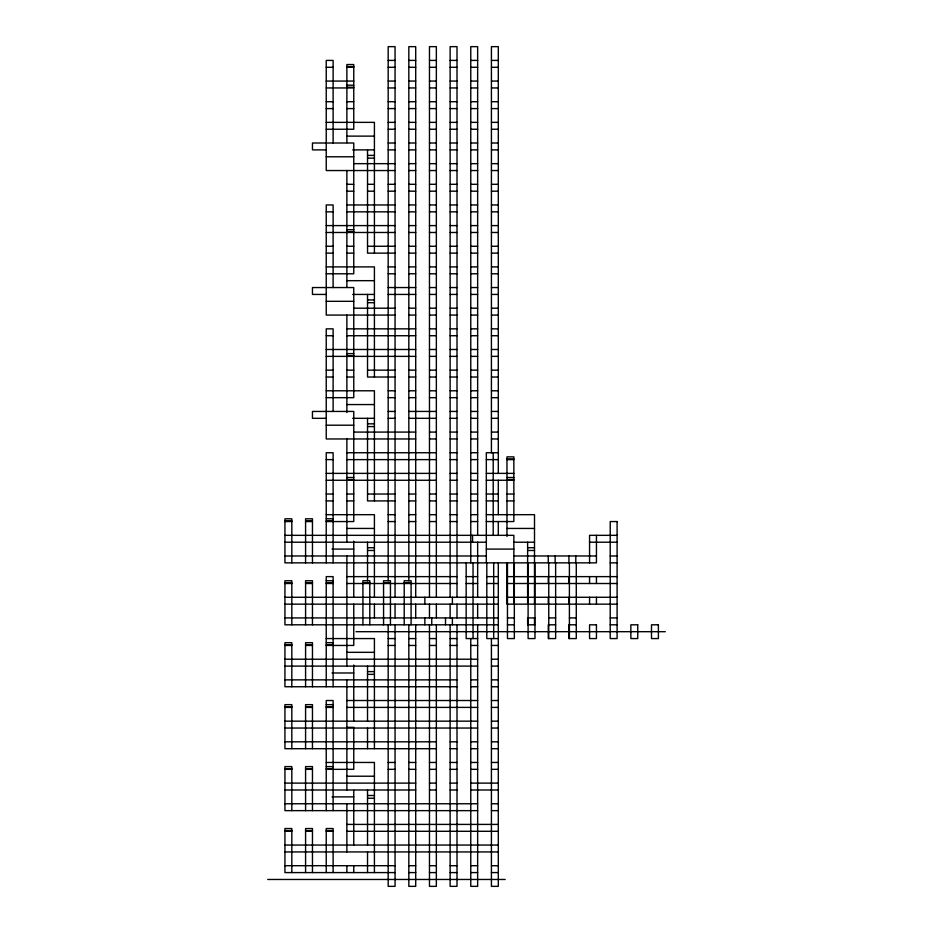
<?xml version="1.0" encoding="UTF-8"?>
<svg xmlns="http://www.w3.org/2000/svg" width="933" height="933" viewBox="0 0 933 933"><rect width="100%" height="100%" fill="white"/><g stroke="black" fill="none" stroke-linecap="round" stroke-linejoin="round"><path stroke-width="1.4" d="M388.175 60.412L395.056 60.412M408.829 60.412L415.71 60.412M429.472 60.412L436.352 60.412M450.126 60.412L457.007 60.412M470.768 60.412L477.649 60.412M491.423 60.412L498.304 60.412M346.878 66.605L353.759 66.605M326.235 67.293L333.116 67.293M346.878 67.293L353.759 67.293M388.175 67.293L395.056 67.293M408.829 67.293L415.71 67.293M429.472 67.293L436.352 67.293M450.126 67.293L457.007 67.293M470.768 67.293L477.649 67.293M491.423 67.293L498.304 67.293M326.235 81.066L353.759 81.066M388.175 81.066L395.056 81.066M408.829 81.066L415.71 81.066M429.472 81.066L436.352 81.066M450.126 81.066L457.007 81.066M470.768 81.066L477.649 81.066M491.423 81.066L498.304 81.066M346.878 85.195L353.759 85.195M346.878 87.259L353.759 87.259M326.235 87.947L353.759 87.947M388.175 87.947L395.056 87.947M408.829 87.947L415.71 87.947M429.472 87.947L436.352 87.947M450.126 87.947L457.007 87.947M470.768 87.947L477.649 87.947M491.423 87.947L498.304 87.947M326.235 101.709L333.116 101.709M346.878 101.709L353.759 101.709M388.175 101.709L395.056 101.709M408.829 101.709L415.71 101.709M429.472 101.709L436.352 101.709M450.126 101.709L457.007 101.709M470.768 101.709L477.649 101.709M491.423 101.709L498.304 101.709M326.235 108.59L333.116 108.59M346.878 108.59L353.759 108.59M388.175 108.59L395.056 108.59M408.829 108.59L415.71 108.59M429.472 108.59L436.352 108.59M450.126 108.59L457.007 108.59M470.768 108.59L477.649 108.59M491.423 108.59L498.304 108.59M326.235 122.363L374.413 122.363L374.413 253.135M388.175 122.363L395.056 122.363M408.829 122.363L415.71 122.363M429.472 122.363L436.352 122.363M450.126 122.363L457.007 122.363M470.768 122.363L477.649 122.363M491.423 122.363L498.304 122.363M326.235 129.244L353.759 129.244L353.759 64.54L346.878 64.54L346.878 142.644M388.175 129.244L395.056 129.244M408.829 129.244L415.71 129.244M429.472 129.244L436.352 129.244M450.126 129.244L457.007 129.244M470.768 129.244L477.649 129.244M491.423 129.244L498.304 129.244M346.878 136.125L374.413 136.125M388.175 143.006L395.056 143.006M408.829 143.006L415.71 143.006M429.472 143.006L436.352 143.006M450.126 143.006L457.007 143.006M470.768 143.006L477.649 143.006M491.423 143.006L498.304 143.006M326.235 149.886L312.462 149.886L312.462 143.006L353.759 143.006L353.759 273.777L326.235 273.777M352.674 149.886L374.413 149.886M388.175 149.886L395.056 149.886M408.829 149.886L415.71 149.886M429.472 149.886L436.352 149.886M450.126 149.886L457.007 149.886M470.768 149.886L477.649 149.886M491.423 149.886L498.304 149.886M367.532 155.403L374.413 155.403M326.235 156.779L353.759 156.779M367.532 158.155L374.413 158.155M353.759 163.66L395.056 163.66M408.829 163.66L415.71 163.66M429.472 163.66L436.352 163.66M450.126 163.66L457.007 163.66M470.768 163.66L477.649 163.66M491.423 163.66L498.304 163.66M395.056 170.541L326.235 170.541L326.235 60.412L333.116 60.412L333.116 143.006M408.829 170.541L415.71 170.541M429.472 170.541L436.352 170.541M450.126 170.541L457.007 170.541M470.768 170.541L477.649 170.541M491.423 170.541L498.304 170.541M346.878 184.302L353.759 184.302M367.532 184.302L374.413 184.302M388.175 184.302L395.056 184.302M408.829 184.302L415.71 184.302M429.472 184.302L436.352 184.302M450.126 184.302L457.007 184.302M470.768 184.302L477.649 184.302M491.423 184.302L498.304 184.302M346.878 191.183L353.759 191.183M367.532 191.183L374.413 191.183M388.175 191.183L395.056 191.183M408.829 191.183L415.71 191.183M429.472 191.183L436.352 191.183M450.126 191.183L457.007 191.183M470.768 191.183L477.649 191.183M491.423 191.183L498.304 191.183M346.878 204.957L395.056 204.957M408.829 204.957L415.71 204.957M429.472 204.957L436.352 204.957M450.126 204.957L457.007 204.957M470.768 204.957L477.649 204.957M491.423 204.957L498.304 204.957M326.235 211.838L333.116 211.838M346.878 211.838L395.056 211.838M408.829 211.838L415.71 211.838M429.472 211.838L436.352 211.838M450.126 211.838L457.007 211.838M470.768 211.838L477.649 211.838M491.423 211.838L498.304 211.838M326.235 225.599L395.056 225.599M408.829 225.599L415.71 225.599M429.472 225.599L436.352 225.599M450.126 225.599L457.007 225.599M470.768 225.599L477.649 225.599M491.423 225.599L498.304 225.599M346.878 229.728L353.759 229.728M346.878 231.792L353.759 231.792M326.235 232.48L395.056 232.48M408.829 232.48L415.71 232.48M429.472 232.48L436.352 232.48M450.126 232.48L457.007 232.48M470.768 232.48L477.649 232.48M491.423 232.48L498.304 232.48M326.235 246.254L333.116 246.254M346.878 246.254L353.759 246.254M367.532 246.254L395.056 246.254M408.829 246.254L415.71 246.254M429.472 246.254L436.352 246.254M450.126 246.254L457.007 246.254M470.768 246.254L477.649 246.254M491.423 246.254L498.304 246.254M326.235 253.135L333.116 253.135M346.878 253.135L353.759 253.135M395.056 253.135L367.532 253.135L367.532 149.886M408.829 253.135L415.71 253.135M429.472 253.135L436.352 253.135M450.126 253.135L457.007 253.135M470.768 253.135L477.649 253.135M491.423 253.135L498.304 253.135M326.235 266.896L374.413 266.896L374.413 377.025M388.175 266.896L395.056 266.896M408.829 266.896L415.71 266.896M429.472 266.896L436.352 266.896M450.126 266.896L457.007 266.896M470.768 266.896L477.649 266.896M491.423 266.896L498.304 266.896M388.175 273.777L395.056 273.777M408.829 273.777L415.71 273.777M429.472 273.777L436.352 273.777M450.126 273.777L457.007 273.777M470.768 273.777L477.649 273.777M491.423 273.777L498.304 273.777M346.878 280.67L374.413 280.67M388.175 287.551L415.71 287.551M429.472 287.551L436.352 287.551M450.126 287.551L457.007 287.551M470.768 287.551L477.649 287.551M491.423 287.551L498.304 287.551M326.235 294.431L312.462 294.431L312.462 287.551L353.759 287.551L353.759 397.668L326.235 397.668M352.674 294.431L374.413 294.431M388.175 294.431L415.71 294.431M429.472 294.431L436.352 294.431M450.126 294.431L457.007 294.431M470.768 294.431L477.649 294.431M491.423 294.431L498.304 294.431M367.532 299.936L374.413 299.936M326.235 301.312L353.759 301.312M367.532 302.689L374.413 302.689M353.759 308.193L395.056 308.193M408.829 308.193L415.71 308.193M429.472 308.193L436.352 308.193M450.126 308.193L457.007 308.193M470.768 308.193L477.649 308.193M491.423 308.193L498.304 308.193M395.056 315.074L326.235 315.074L326.235 204.957L333.116 204.957L333.116 287.551M408.829 315.074L415.71 315.074M429.472 315.074L436.352 315.074M450.126 315.074L457.007 315.074M470.768 315.074L477.649 315.074M491.423 315.074L498.304 315.074M346.878 328.848L415.71 328.848M429.472 328.848L436.352 328.848M450.126 328.848L457.007 328.848M470.768 328.848L477.649 328.848M491.423 328.848L498.304 328.848M326.235 335.728L333.116 335.728M346.878 335.728L415.71 335.728M429.472 335.728L436.352 335.728M450.126 335.728L457.007 335.728M470.768 335.728L477.649 335.728M491.423 335.728L498.304 335.728M326.235 349.49L415.71 349.49M429.472 349.49L436.352 349.49M450.126 349.49L457.007 349.49M470.768 349.49L477.649 349.49M491.423 349.49L498.304 349.49M346.878 353.619L353.759 353.619M346.878 355.683L353.759 355.683M326.235 356.371L415.71 356.371M429.472 356.371L436.352 356.371M450.126 356.371L457.007 356.371M470.768 356.371L477.649 356.371M491.423 356.371L498.304 356.371M326.235 370.144L333.116 370.144M346.878 370.144L353.759 370.144M367.532 370.144L395.056 370.144M408.829 370.144L415.71 370.144M429.472 370.144L436.352 370.144M450.126 370.144L457.007 370.144M470.768 370.144L477.649 370.144M491.423 370.144L498.304 370.144M326.235 377.025L333.116 377.025M346.878 377.025L353.759 377.025M395.056 377.025L367.532 377.025L367.532 294.431M408.829 377.025L415.71 377.025M429.472 377.025L436.352 377.025M450.126 377.025L457.007 377.025M470.768 377.025L477.649 377.025M491.423 377.025L498.304 377.025M326.235 390.787L374.413 390.787L374.413 500.916M388.175 390.787L395.056 390.787M408.829 390.787L415.71 390.787M429.472 390.787L436.352 390.787M450.126 390.787L457.007 390.787M470.768 390.787L477.649 390.787M491.423 390.787L498.304 390.787M388.175 397.668L395.056 397.668M408.829 397.668L415.71 397.668M429.472 397.668L436.352 397.668M450.126 397.668L457.007 397.668M470.768 397.668L477.649 397.668M491.423 397.668L498.304 397.668M346.878 404.56L374.413 404.56M388.175 411.441L395.056 411.441M408.829 411.441L436.352 411.441M450.126 411.441L457.007 411.441M470.768 411.441L477.649 411.441M491.423 411.441L498.304 411.441M326.235 418.322L312.462 418.322L312.462 411.441L353.759 411.441L353.759 521.559L326.235 521.559M352.674 418.322L374.413 418.322M388.175 418.322L395.056 418.322M408.829 418.322L436.352 418.322M450.126 418.322L457.007 418.322M470.768 418.322L477.649 418.322M491.423 418.322L498.304 418.322M367.532 423.827L374.413 423.827M326.235 425.203L353.759 425.203M367.532 426.579L374.413 426.579M353.759 432.084L415.71 432.084M429.472 432.084L436.352 432.084M450.126 432.084L457.007 432.084M470.768 432.084L477.649 432.084M491.423 432.084L498.304 432.084M415.71 438.965L326.235 438.965L326.235 328.848L333.116 328.848L333.116 411.441M429.472 438.965L436.352 438.965M450.126 438.965L457.007 438.965M470.768 438.965L477.649 438.965M491.423 438.965L498.304 438.965M346.878 452.738L436.352 452.738M450.126 452.738L457.007 452.738M470.768 452.738L477.649 452.738M498.304 452.738L486.326 452.738L486.326 562.856M506.969 458.931L513.85 458.931M326.235 459.619L333.116 459.619M346.878 459.619L436.352 459.619M450.126 459.619L457.007 459.619M470.768 459.619L477.649 459.619M486.326 459.619L498.304 459.619M506.969 459.619L513.85 459.619M326.235 473.381L436.352 473.381M450.126 473.381L457.007 473.381M470.768 473.381L477.649 473.381M486.326 473.381L513.85 473.381M346.878 477.509L353.759 477.509M506.969 477.509L513.85 477.509M346.878 479.574L353.759 479.574M506.969 479.574L513.85 479.574M326.235 480.262L436.352 480.262M450.126 480.262L457.007 480.262M470.768 480.262L477.649 480.262M486.326 480.262L513.85 480.262M326.235 494.035L333.116 494.035M346.878 494.035L353.759 494.035M367.532 494.035L395.056 494.035M408.829 494.035L415.71 494.035M429.472 494.035L436.352 494.035M450.126 494.035L457.007 494.035M470.768 494.035L477.649 494.035M486.326 494.035L498.304 494.035M506.969 494.035L513.85 494.035M326.235 500.916L333.116 500.916M346.878 500.916L353.759 500.916M395.056 500.916L367.532 500.916L367.532 418.322M408.829 500.916L415.71 500.916M429.472 500.916L436.352 500.916M450.126 500.916L457.007 500.916M470.768 500.916L477.649 500.916M486.326 500.916L498.304 500.916M506.969 500.916L513.85 500.916M326.235 514.678L374.413 514.678L374.413 597.272M388.175 514.678L395.056 514.678M408.829 514.678L415.71 514.678M429.472 514.678L436.352 514.678M450.126 514.678L457.007 514.678M470.768 514.678L477.649 514.678M486.326 514.678L534.504 514.678L534.504 604.152M326.235 518.806L333.116 518.806M284.938 520.871L291.819 520.871M305.581 520.871L312.462 520.871M326.235 520.871L333.116 520.871M284.938 521.559L291.819 521.559M305.581 521.559L312.462 521.559M388.175 521.559L395.056 521.559M408.829 521.559L415.71 521.559M429.472 521.559L436.352 521.559M450.126 521.559L457.007 521.559M470.768 521.559L477.649 521.559M486.326 521.559L513.85 521.559L513.85 456.867L506.969 456.867L506.969 536.417M346.878 528.44L374.413 528.44M506.969 528.44L534.504 528.44M284.938 535.332L513.85 535.332L513.85 604.152M617.098 535.332L589.563 535.332L589.563 562.856M284.938 542.213L486.326 542.213M514.211 542.213L534.504 542.213M589.563 542.213L617.098 542.213M367.532 547.718L374.413 547.718M527.623 547.718L534.504 547.718M332.031 549.094L353.759 549.094M486.326 549.094L513.85 549.094M367.532 550.47L374.413 550.47M527.623 550.47L534.504 550.47M284.938 555.975L485.906 555.975M513.85 555.975L596.444 555.975M610.217 555.975L617.098 555.975M610.217 562.856L617.098 562.856M346.878 576.629L457.007 576.629M466.162 576.629L477.649 576.629M486.804 576.629L498.304 576.629M507.459 576.629L527.623 576.629M528.101 576.629L548.266 576.629L548.266 583.51L528.101 583.51M548.756 576.629L568.92 576.629L568.92 583.51L548.756 583.51M569.398 576.629L617.098 576.629M326.235 580.758L333.116 580.758M284.938 582.822L291.819 582.822M305.581 582.822L312.462 582.822M326.235 582.822L333.116 582.822M362.914 582.822L369.795 582.822M383.568 582.822L390.449 582.822M404.211 582.822L411.091 582.822M284.938 583.51L291.819 583.51M305.581 583.51L312.462 583.51M326.235 583.51L333.116 583.51M346.878 583.51L411.091 583.51M411.581 583.51L457.007 583.51M466.162 583.51L477.649 583.51M486.804 583.51L498.304 583.51M507.459 583.51L527.623 583.51M569.398 583.51L617.098 583.51M284.938 597.272L498.304 597.272M507.459 597.272L527.623 597.272M528.101 597.272L548.266 597.272L548.266 604.152L528.101 604.152M548.756 597.272L568.92 597.272L568.92 604.152L548.756 604.152M569.398 597.272L617.098 597.272M284.938 604.152L498.304 604.152M507.459 604.152L527.623 604.152L527.623 542.213M569.398 604.152L617.098 604.152M284.938 617.926L498.304 617.926M507.459 617.926L514.34 617.926M528.101 617.926L534.982 617.926M548.756 617.926L555.636 617.926M569.398 617.926L576.279 617.926M610.217 617.926L617.098 617.926M498.304 624.807L284.938 624.807L284.938 580.758L291.819 580.758L291.819 624.807M507.459 624.807L514.34 624.807M528.101 624.807L534.982 624.807M548.756 624.807L555.636 624.807M569.398 624.807L576.279 624.807M610.217 624.807L617.098 624.807M356.033 631.688L665.276 631.688M326.235 638.569L374.413 638.569L374.413 748.698M388.175 638.569L395.056 638.569M408.829 638.569L415.71 638.569M429.472 638.569L436.352 638.569M450.126 638.569L457.007 638.569M477.649 638.569L466.162 638.569L466.162 562.856M498.304 638.569L486.804 638.569L486.804 562.856M326.235 642.697L333.116 642.697M284.938 644.761L291.819 644.761M305.581 644.761L312.462 644.761M326.235 644.761L333.116 644.761M284.938 645.449L291.819 645.449M305.581 645.449L312.462 645.449M326.235 645.449L353.759 645.449L353.759 604.152M388.175 645.449L395.056 645.449M408.829 645.449L415.71 645.449M429.472 645.449L436.352 645.449M450.126 645.449L457.007 645.449M470.768 645.449L477.649 645.449M491.423 645.449L498.304 645.449M346.878 652.33L374.413 652.33M284.938 659.223L477.649 659.223M491.423 659.223L498.304 659.223M284.938 666.104L477.649 666.104M491.423 666.104L498.304 666.104M367.532 671.608L374.413 671.608M332.031 672.985L353.759 672.985M367.532 674.361L374.413 674.361M284.938 679.865L457.007 679.865M470.768 679.865L477.649 679.865M491.423 679.865L498.304 679.865M457.007 686.746L284.938 686.746L284.938 642.697L291.819 642.697L291.819 686.746M470.768 686.746L477.649 686.746M491.423 686.746L498.304 686.746M346.878 700.52L477.649 700.52M491.423 700.52L498.304 700.52M326.235 704.648L333.116 704.648M284.938 706.713L291.819 706.713M305.581 706.713L312.462 706.713M326.235 706.713L333.116 706.713M284.938 707.401L291.819 707.401M305.581 707.401L312.462 707.401M326.235 707.401L333.116 707.401M346.878 707.401L477.649 707.401M491.423 707.401L498.304 707.401M284.938 721.162L477.649 721.162M491.423 721.162L498.304 721.162M346.878 727.355L353.759 727.355L353.759 769.34L326.235 769.34M284.938 728.043L477.649 728.043M491.423 728.043L498.304 728.043M284.938 741.817L436.352 741.817M450.126 741.817L457.007 741.817M470.768 741.817L477.649 741.817M491.423 741.817L498.304 741.817M436.352 748.698L284.938 748.698L284.938 704.648L291.819 704.648L291.819 748.698M450.126 748.698L457.007 748.698M470.768 748.698L477.649 748.698M491.423 748.698L498.304 748.698M326.235 762.459L374.413 762.459L374.413 872.588M388.175 762.459L395.056 762.459M408.829 762.459L415.71 762.459M429.472 762.459L436.352 762.459M450.126 762.459L457.007 762.459M470.768 762.459L477.649 762.459M491.423 762.459L498.304 762.459M326.235 766.588L333.116 766.588M284.938 768.652L291.819 768.652M305.581 768.652L312.462 768.652M326.235 768.652L333.116 768.652M284.938 769.34L291.819 769.34M305.581 769.34L312.462 769.34M388.175 769.34L395.056 769.34M408.829 769.34L415.71 769.34M429.472 769.34L436.352 769.34M450.126 769.34L457.007 769.34M470.768 769.34L477.649 769.34M491.423 769.34L498.304 769.34M346.878 776.221L374.413 776.221M284.938 783.114L415.71 783.114M429.472 783.114L436.352 783.114M450.126 783.114L457.007 783.114M470.768 783.114L498.304 783.114M284.938 789.994L415.71 789.994M429.472 789.994L436.352 789.994M450.126 789.994L457.007 789.994M470.768 789.994L498.304 789.994M367.532 795.499L374.413 795.499M332.031 796.875L353.759 796.875M367.532 798.251L374.413 798.251M284.938 803.756L477.649 803.756M491.423 803.756L498.304 803.756M477.649 810.637L284.938 810.637L284.938 766.588L291.819 766.588L291.819 810.637M491.423 810.637L498.304 810.637M346.878 824.41L498.304 824.41M284.938 830.603L291.819 830.603M305.581 830.603L312.462 830.603M326.235 830.603L333.116 830.603M284.938 831.291L291.819 831.291M305.581 831.291L312.462 831.291M326.235 831.291L333.116 831.291M346.878 831.291L498.304 831.291M284.938 845.053L498.304 845.053M284.938 851.934L498.304 851.934M284.938 865.707L395.056 865.707M408.829 865.707L415.71 865.707M429.472 865.707L436.352 865.707M450.126 865.707L457.007 865.707M470.768 865.707L477.649 865.707M491.423 865.707L498.304 865.707M395.056 872.588L284.938 872.588L284.938 828.539L291.819 828.539L291.819 872.588M408.829 872.588L415.71 872.588M429.472 872.588L436.352 872.588M450.126 872.588L457.007 872.588M470.768 872.588L477.649 872.588M491.423 872.588L498.304 872.588M267.724 879.469L505.185 879.469M596.444 535.332L596.444 562.856L284.938 562.856L284.938 518.806L291.819 518.806L291.819 562.856M596.444 576.629L596.444 583.51M596.444 597.272L596.444 604.152M589.563 576.629L589.563 583.51M589.563 597.272L589.563 604.152M576.279 562.856L576.279 638.569L568.92 638.569L568.92 624.807M575.801 555.975L575.801 562.856M569.398 562.856L569.398 638.569M568.92 555.975L568.92 562.856M555.636 562.856L555.636 638.569L548.266 638.569L548.266 624.807M555.147 555.975L555.147 562.856M548.756 562.856L548.756 638.569M548.266 555.975L548.266 562.856M534.982 562.856L534.982 638.569L528.101 638.569L528.101 562.856M534.504 617.926L534.504 624.807M527.623 617.926L527.623 624.807M514.34 562.856L514.34 638.569L507.459 638.569L507.459 562.856M506.969 562.856L506.969 604.152M498.304 473.381L498.304 46.65L491.423 46.65L491.423 452.738M498.304 480.262L498.304 514.678M498.304 521.559L498.304 535.332M498.304 562.856L498.304 886.35L491.423 886.35L491.423 638.569M493.685 562.856L493.685 638.569M493.207 452.738L493.207 535.332M477.649 535.332L477.649 46.65L470.768 46.65L470.768 562.856M477.649 542.213L477.649 597.272M477.649 604.152L477.649 617.926M477.649 624.807L477.649 886.35L470.768 886.35L470.768 638.569M473.043 562.856L473.043 638.569M472.553 535.332L472.553 542.213M457.007 597.272L457.007 46.65L450.126 46.65L450.126 597.272M457.007 604.152L457.007 617.926M457.007 624.807L457.007 886.35L450.126 886.35L450.126 624.807M452.388 597.272L452.388 604.152M452.388 617.926L452.388 624.807M450.126 604.152L450.126 617.926M445.507 617.926L445.507 624.807M436.352 597.272L436.352 46.65L429.472 46.65L429.472 597.272M436.352 604.152L436.352 617.926M436.352 624.807L436.352 886.35L429.472 886.35L429.472 624.807M431.746 617.926L431.746 624.807M429.472 604.152L429.472 617.926M424.865 597.272L424.865 604.152M424.865 617.926L424.865 624.807M415.71 597.272L415.71 46.65L408.829 46.65L408.829 580.758M415.71 604.152L415.71 617.926M415.71 624.807L415.71 886.35L408.829 886.35L408.829 624.807M411.091 624.807L411.091 580.758L404.211 580.758L404.211 624.807M395.056 597.272L395.056 46.65L388.175 46.65L388.175 580.758M395.056 604.152L395.056 617.926M395.056 624.807L395.056 886.35L388.175 886.35L388.175 624.807M390.449 624.807L390.449 580.758L383.568 580.758L383.568 624.807M374.413 604.152L374.413 617.926M369.795 624.807L369.795 580.758L362.914 580.758L362.914 624.807M367.532 542.213L367.532 580.758M367.532 666.104L367.532 721.162M367.532 728.043L367.532 748.698M367.532 789.994L367.532 845.053M367.532 851.934L367.532 872.588M353.759 541.128L353.759 597.272M353.759 665.019L353.759 721.162M353.759 790.356L353.759 845.053M353.759 865.707L353.759 872.588M346.878 170.541L346.878 287.189M346.878 315.074L346.878 412.526M346.878 438.965L346.878 542.213M346.878 555.975L346.878 666.104M346.878 679.865L346.878 782.74M346.878 783.114L346.878 789.994M346.878 803.756L346.878 851.934M346.878 865.707L346.878 872.588M333.116 562.856L333.116 452.738L326.235 452.738L326.235 562.856M333.116 686.746L333.116 576.629L326.235 576.629L326.235 686.746M333.116 810.637L333.116 700.52L326.235 700.52L326.235 810.637M333.116 872.588L333.116 828.539L326.235 828.539L326.235 872.588M312.462 562.856L312.462 518.806L305.581 518.806L305.581 562.856M312.462 624.807L312.462 580.758L305.581 580.758L305.581 624.807M312.462 686.746L312.462 642.697L305.581 642.697L305.581 686.746M312.462 748.698L312.462 704.648L305.581 704.648L305.581 748.698M312.462 810.637L312.462 766.588L305.581 766.588L305.581 810.637M312.462 872.588L312.462 828.539L305.581 828.539L305.581 872.588M617.098 521.559L610.217 521.559L610.217 638.569L617.098 638.569L617.098 521.559M596.444 624.807L589.563 624.807L589.563 638.569L596.444 638.569L596.444 624.807M637.74 624.807L630.86 624.807L630.86 638.569L637.74 638.569L637.74 624.807M658.395 624.807L651.502 624.807L651.502 638.569L658.395 638.569L658.395 624.807"/></g></svg>
